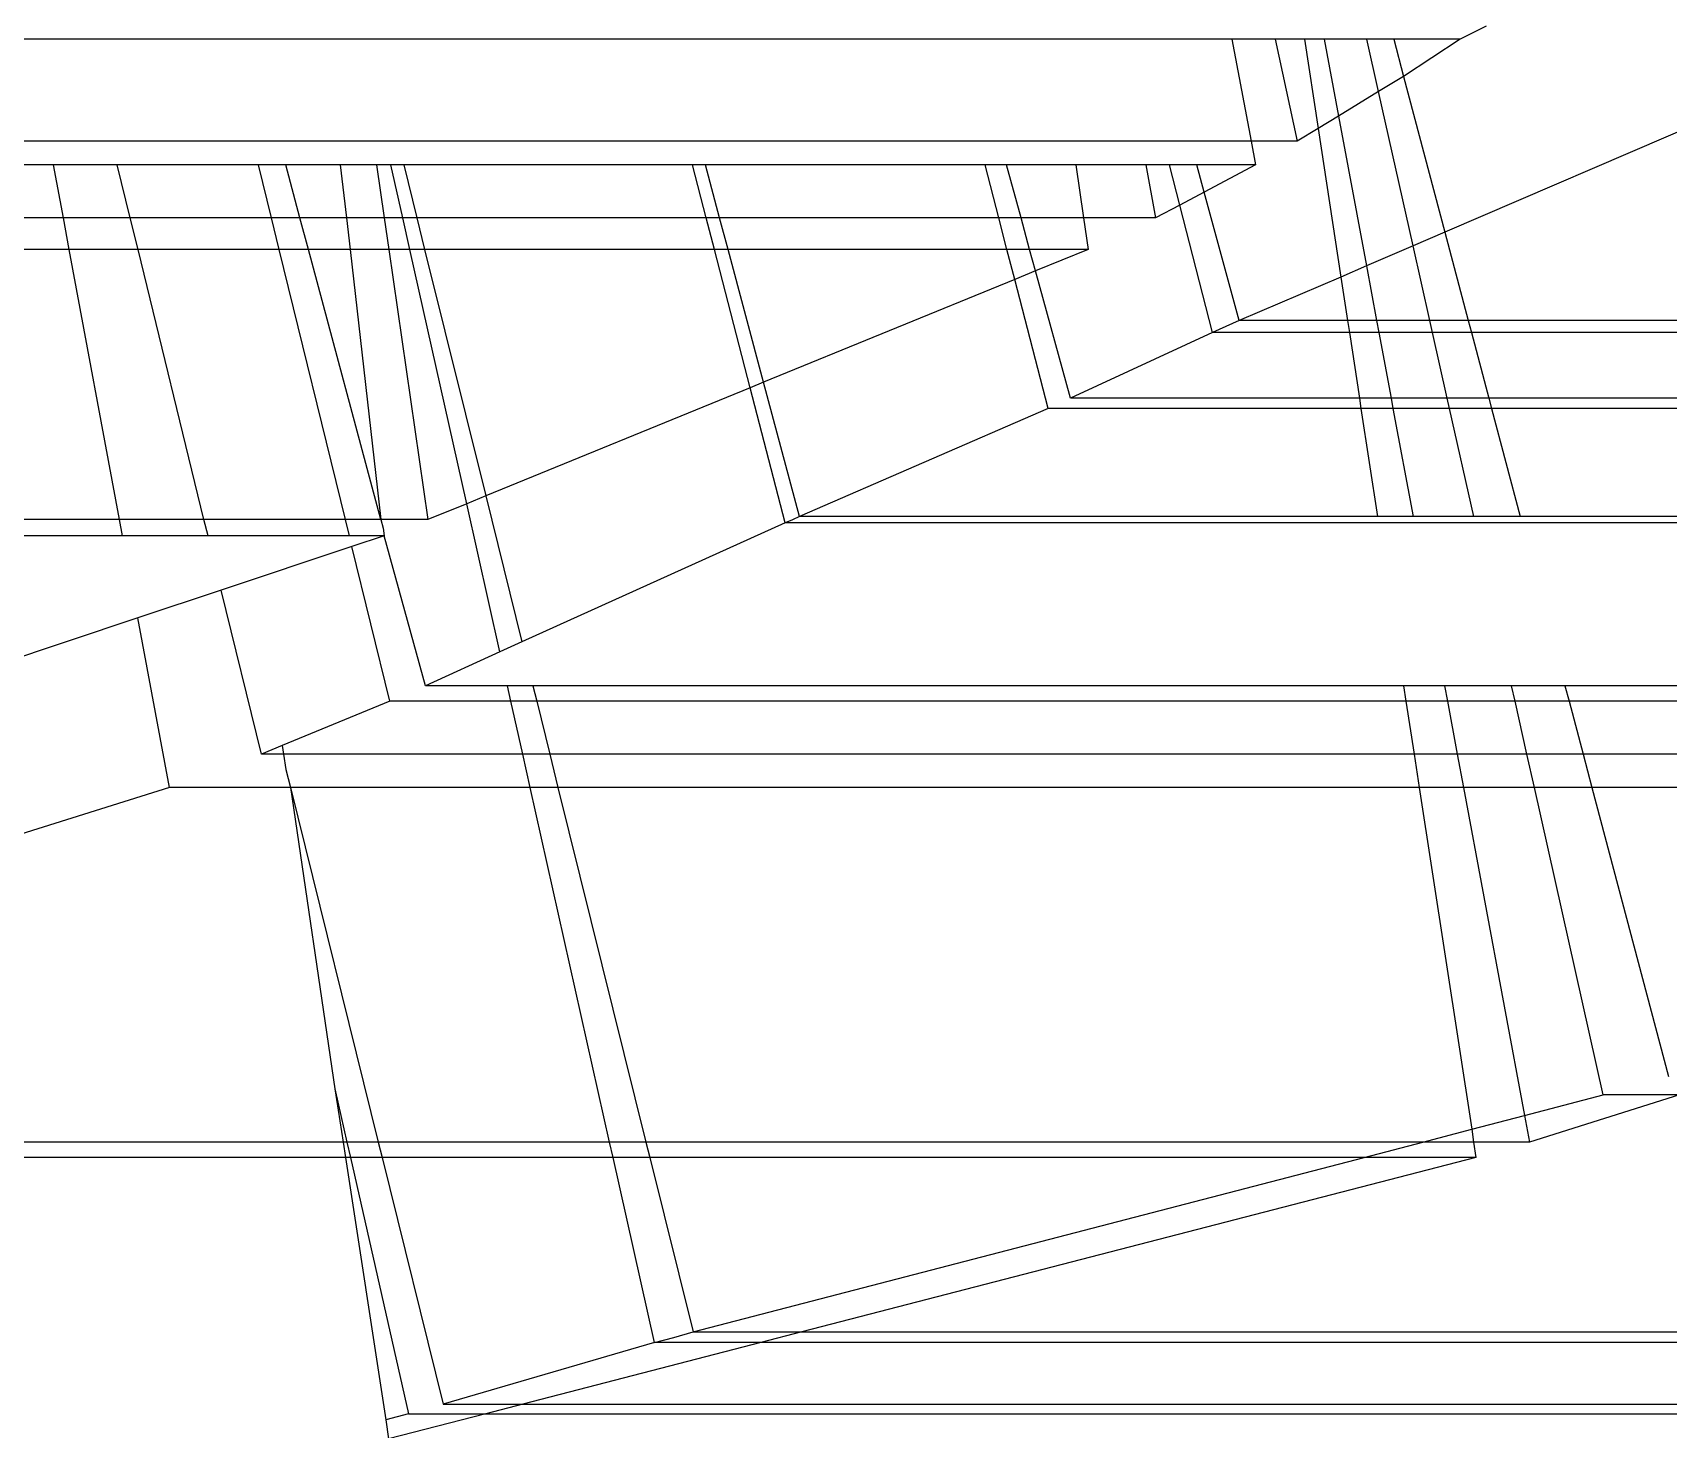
# Model space of a CAD drawing. Extents: x -24961 to 905641, y -154323 to 635957.
# Drawn here: x 438018.54 to 438033.96, y -143400.7 to -143387.53 of the extents above; entities that cross this region are included whole.
import ezdxf

# ---------------------------------------------------------------- set-up
doc = ezdxf.new("R2010")
doc.units = 0
doc.header["$LTSCALE"] = 1000
doc.header["$MEASUREMENT"] = 0

msp = doc.modelspace()

# ---------------------------------------------------------------- linework, layer by layer
for p, q in [((438032.244, -143387.467), (438032, -143387.592)), ((438029.848, -143387.592), (438006.189, -143387.592)), ((438029.848, -143387.592), (438030.028, -143388.552)), ((438030.256, -143387.592), (438029.848, -143387.592)), ((438030.256, -143387.592), (438030.462, -143388.552)), ((438030.531, -143387.592), (438030.256, -143387.592)), ((438030.531, -143387.592), (438030.66, -143388.432)), ((438030.718, -143387.592), (438030.531, -143387.592)), ((438030.718, -143387.592), (438030.852, -143388.315)), ((438031.12, -143387.592), (438030.718, -143387.592)), ((438031.23, -143388.085), (438031.12, -143387.592)), ((438031.374, -143387.592), (438031.12, -143387.592)), ((438031.374, -143387.592), (438031.466, -143387.941)), ((438032, -143387.592), (438031.374, -143387.592)), ((438032, -143387.592), (438031.466, -143387.941)), ((438031.466, -143387.941), (438031.23, -143388.085)), ((438031.466, -143387.941), (438031.855, -143389.411)), ((438031.23, -143388.085), (438030.852, -143388.315)), ((438031.556, -143389.54), (438031.23, -143388.085)), ((438035.009, -143388.052), (438031.855, -143389.411)), ((438030.66, -143388.432), (438030.462, -143388.552)), ((438030.852, -143388.315), (438030.66, -143388.432)), ((438030.66, -143388.432), (438030.875, -143389.833)), ((438030.852, -143388.315), (438031.116, -143389.729)), ((438030.028, -143388.552), (438004.612, -143388.552)), ((438030.028, -143388.552), (438030.07, -143388.776)), ((438030.462, -143388.552), (438030.028, -143388.552)), ((438018.74, -143388.776), (438017.5, -143388.776)), ((438018.833, -143389.275), (438018.74, -143388.776)), ((438019.341, -143388.776), (438018.74, -143388.776)), ((438019.463, -143389.275), (438019.341, -143388.776)), ((438020.673, -143388.776), (438019.341, -143388.776)), ((438020.795, -143389.275), (438020.673, -143388.776)), ((438020.928, -143388.776), (438020.673, -143388.776)), ((438021.062, -143389.275), (438020.928, -143388.776)), ((438021.442, -143388.776), (438020.928, -143388.776)), ((438021.442, -143388.776), (438021.501, -143389.275)), ((438021.784, -143388.776), (438021.442, -143388.776)), ((438021.784, -143388.776), (438021.857, -143389.275)), ((438021.92, -143388.776), (438021.784, -143388.776)), ((438022.031, -143389.275), (438021.92, -143388.776)), ((438022.041, -143388.776), (438021.92, -143388.776)), ((438022.041, -143388.776), (438022.164, -143389.275)), ((438024.763, -143388.776), (438022.041, -143388.776)), ((438024.892, -143389.275), (438024.763, -143388.776)), ((438024.884, -143388.776), (438024.763, -143388.776)), ((438025.018, -143389.275), (438024.884, -143388.776)), ((438027.521, -143388.776), (438024.884, -143388.776)), ((438027.65, -143389.275), (438027.521, -143388.776)), ((438027.723, -143388.776), (438027.521, -143388.776)), ((438027.86, -143389.275), (438027.723, -143388.776)), ((438028.377, -143388.776), (438027.723, -143388.776)), ((438028.377, -143388.776), (438028.449, -143389.275)), ((438029.035, -143388.776), (438028.377, -143388.776)), ((438029.035, -143388.776), (438029.128, -143389.275)), ((438029.26, -143388.776), (438029.035, -143388.776)), ((438029.357, -143389.154), (438029.26, -143388.776)), ((438029.517, -143388.776), (438029.26, -143388.776)), ((438029.587, -143389.032), (438029.517, -143388.776)), ((438030.07, -143388.776), (438029.517, -143388.776)), ((438030.07, -143388.776), (438029.587, -143389.032)), ((438029.587, -143389.032), (438029.357, -143389.154)), ((438029.917, -143390.242), (438029.587, -143389.032)), ((438029.357, -143389.154), (438029.128, -143389.275)), ((438029.664, -143390.355), (438029.357, -143389.154)), ((438018.833, -143389.275), (438017.582, -143389.275)), ((438018.888, -143389.574), (438018.833, -143389.275)), ((438019.463, -143389.275), (438018.833, -143389.275)), ((438019.536, -143389.574), (438019.463, -143389.275)), ((438020.795, -143389.275), (438019.463, -143389.275)), ((438020.868, -143389.574), (438020.795, -143389.275)), ((438021.062, -143389.275), (438020.795, -143389.275)), ((438021.142, -143389.574), (438021.062, -143389.275)), ((438021.501, -143389.275), (438021.062, -143389.275)), ((438021.501, -143389.275), (438021.536, -143389.574)), ((438021.857, -143389.275), (438021.501, -143389.275)), ((438021.857, -143389.275), (438021.9, -143389.574)), ((438022.031, -143389.275), (438021.857, -143389.275)), ((438022.098, -143389.574), (438022.031, -143389.275)), ((438022.164, -143389.275), (438022.031, -143389.275)), ((438022.164, -143389.275), (438022.238, -143389.574)), ((438024.892, -143389.275), (438022.164, -143389.275)), ((438024.969, -143389.574), (438024.892, -143389.275)), ((438025.018, -143389.275), (438024.892, -143389.275)), ((438025.098, -143389.574), (438025.018, -143389.275)), ((438027.65, -143389.275), (438025.018, -143389.275)), ((438027.727, -143389.574), (438027.65, -143389.275)), ((438027.86, -143389.275), (438027.65, -143389.275)), ((438027.941, -143389.574), (438027.86, -143389.275)), ((438028.449, -143389.275), (438027.86, -143389.275)), ((438028.449, -143389.275), (438028.492, -143389.574)), ((438029.128, -143389.275), (438028.449, -143389.275)), ((438031.855, -143389.411), (438031.556, -143389.54)), ((438031.855, -143389.411), (438032.075, -143390.242)), ((438018.888, -143389.574), (438017.631, -143389.574)), ((438019.362, -143392.12), (438018.888, -143389.574)), ((438019.536, -143389.574), (438018.888, -143389.574)), ((438020.158, -143392.12), (438019.536, -143389.574)), ((438020.868, -143389.574), (438019.536, -143389.574)), ((438021.491, -143392.12), (438020.868, -143389.574)), ((438021.142, -143389.574), (438020.868, -143389.574)), ((438021.825, -143392.12), (438021.142, -143389.574)), ((438021.536, -143389.574), (438021.142, -143389.574)), ((438021.536, -143389.574), (438021.825, -143392.12)), ((438021.9, -143389.574), (438021.536, -143389.574)), ((438021.9, -143389.574), (438022.268, -143392.12)), ((438022.098, -143389.574), (438021.9, -143389.574)), ((438022.635, -143391.97), (438022.098, -143389.574)), ((438022.238, -143389.574), (438022.098, -143389.574)), ((438022.238, -143389.574), (438022.814, -143391.897)), ((438024.969, -143389.574), (438022.238, -143389.574)), ((438025.306, -143390.877), (438024.969, -143389.574)), ((438025.098, -143389.574), (438024.969, -143389.574)), ((438025.433, -143390.825), (438025.098, -143389.574)), ((438027.727, -143389.574), (438025.098, -143389.574)), ((438027.8, -143389.857), (438027.727, -143389.574)), ((438027.941, -143389.574), (438027.727, -143389.574)), ((438027.997, -143389.776), (438027.941, -143389.574)), ((438028.492, -143389.574), (438027.941, -143389.574)), ((438028.492, -143389.574), (438027.997, -143389.776)), ((438031.556, -143389.54), (438031.116, -143389.729)), ((438031.713, -143390.242), (438031.556, -143389.54)), ((438027.997, -143389.776), (438027.8, -143389.857)), ((438028.325, -143390.976), (438027.997, -143389.776)), ((438030.875, -143389.833), (438029.917, -143390.242)), ((438031.116, -143389.729), (438030.875, -143389.833)), ((438030.875, -143389.833), (438030.937, -143390.242)), ((438031.116, -143389.729), (438031.211, -143390.242)), ((438027.8, -143389.857), (438025.433, -143390.825)), ((438028.114, -143391.071), (438027.8, -143389.857)), ((438029.791, -143390.3), (438029.664, -143390.355)), ((438029.917, -143390.242), (438029.791, -143390.3)), ((438030.937, -143390.242), (438029.917, -143390.242)), ((438031.211, -143390.242), (438030.937, -143390.242)), ((438030.937, -143390.242), (438030.955, -143390.355)), ((438031.713, -143390.242), (438031.211, -143390.242)), ((438031.211, -143390.242), (438031.232, -143390.355)), ((438031.739, -143390.355), (438031.713, -143390.242)), ((438032.075, -143390.242), (438031.713, -143390.242)), ((438032.075, -143390.242), (438032.105, -143390.355)), ((438035.508, -143390.242), (438032.075, -143390.242)), ((438029.664, -143390.355), (438028.325, -143390.976)), ((438030.955, -143390.355), (438029.664, -143390.355)), ((438031.232, -143390.355), (438030.955, -143390.355)), ((438030.955, -143390.355), (438031.05, -143390.976)), ((438031.739, -143390.355), (438031.232, -143390.355)), ((438031.232, -143390.355), (438031.348, -143390.976)), ((438031.878, -143390.976), (438031.739, -143390.355)), ((438032.105, -143390.355), (438031.739, -143390.355)), ((438032.105, -143390.355), (438032.27, -143390.976)), ((438035.534, -143390.355), (438032.105, -143390.355)), ((438025.306, -143390.877), (438022.814, -143391.897)), ((438025.433, -143390.825), (438025.306, -143390.877)), ((438025.635, -143392.151), (438025.306, -143390.877)), ((438025.773, -143392.09), (438025.433, -143390.825)), ((438028.114, -143391.071), (438025.773, -143392.09)), ((438031.064, -143391.071), (438028.114, -143391.071)), ((438031.05, -143390.976), (438028.325, -143390.976)), ((438031.348, -143390.976), (438031.05, -143390.976)), ((438031.05, -143390.976), (438031.064, -143391.071)), ((438031.365, -143391.071), (438031.064, -143391.071)), ((438031.064, -143391.071), (438031.221, -143392.09)), ((438031.878, -143390.976), (438031.348, -143390.976)), ((438031.348, -143390.976), (438031.365, -143391.071)), ((438031.899, -143391.071), (438031.365, -143391.071)), ((438031.365, -143391.071), (438031.555, -143392.09)), ((438031.899, -143391.071), (438031.878, -143390.976)), ((438032.27, -143390.976), (438031.878, -143390.976)), ((438032.127, -143392.09), (438031.899, -143391.071)), ((438032.295, -143391.071), (438031.899, -143391.071)), ((438032.27, -143390.976), (438032.295, -143391.071)), ((438035.675, -143390.976), (438032.27, -143390.976)), ((438032.295, -143391.071), (438032.565, -143392.09)), ((438035.696, -143391.071), (438032.295, -143391.071)), ((438022.635, -143391.97), (438022.268, -143392.12)), ((438022.814, -143391.897), (438022.635, -143391.97)), ((438022.948, -143393.368), (438022.635, -143391.97)), ((438022.814, -143391.897), (438023.155, -143393.274)), ((438019.362, -143392.12), (438018.049, -143392.12)), ((438019.391, -143392.273), (438019.362, -143392.12)), ((438020.158, -143392.12), (438019.362, -143392.12)), ((438020.196, -143392.273), (438020.158, -143392.12)), ((438021.491, -143392.12), (438020.158, -143392.12)), ((438021.529, -143392.273), (438021.491, -143392.12)), ((438021.825, -143392.12), (438021.491, -143392.12)), ((438021.825, -143392.12), (438021.846, -143392.2)), ((438022.268, -143392.12), (438021.825, -143392.12)), ((438025.635, -143392.151), (438023.155, -143393.274)), ((438025.704, -143392.121), (438025.635, -143392.151)), ((438049.106, -143392.151), (438025.635, -143392.151)), ((438025.773, -143392.09), (438025.704, -143392.121)), ((438031.221, -143392.09), (438025.773, -143392.09)), ((438031.555, -143392.09), (438031.221, -143392.09)), ((438032.127, -143392.09), (438031.555, -143392.09)), ((438032.565, -143392.09), (438032.127, -143392.09)), ((438035.928, -143392.09), (438032.565, -143392.09)), ((438019.391, -143392.273), (438018.075, -143392.273)), ((438020.196, -143392.273), (438019.391, -143392.273)), ((438021.529, -143392.273), (438020.196, -143392.273)), ((438021.855, -143392.273), (438021.529, -143392.273)), ((438021.855, -143392.273), (438021.553, -143392.374)), ((438021.846, -143392.2), (438021.855, -143392.273)), ((438022.245, -143393.686), (438021.855, -143392.273)), ((438021.553, -143392.374), (438020.321, -143392.785)), ((438021.909, -143393.831), (438021.553, -143392.374)), ((438020.321, -143392.785), (438019.535, -143393.047)), ((438020.699, -143394.331), (438020.321, -143392.785)), ((438019.535, -143393.047), (438017.913, -143393.588)), ((438019.832, -143394.645), (438019.535, -143393.047)), ((438022.948, -143393.368), (438022.245, -143393.686)), ((438023.155, -143393.274), (438022.948, -143393.368)), ((438023.019, -143393.686), (438022.245, -143393.686)), ((438023.051, -143393.831), (438023.019, -143393.686)), ((438023.258, -143393.686), (438023.019, -143393.686)), ((438031.466, -143393.686), (438023.258, -143393.686)), ((438023.258, -143393.686), (438023.294, -143393.831)), ((438031.852, -143393.686), (438031.466, -143393.686)), ((438031.466, -143393.686), (438031.488, -143393.831)), ((438031.852, -143393.686), (438031.879, -143393.831)), ((438032.484, -143393.686), (438031.852, -143393.686)), ((438032.517, -143393.831), (438032.484, -143393.686)), ((438032.987, -143393.686), (438032.484, -143393.686)), ((438032.987, -143393.686), (438033.026, -143393.831)), ((438036.292, -143393.686), (438032.987, -143393.686)), ((438021.909, -143393.831), (438020.895, -143394.25)), ((438023.051, -143393.831), (438021.909, -143393.831)), ((438023.294, -143393.831), (438023.051, -143393.831)), ((438023.163, -143394.331), (438023.051, -143393.831)), ((438031.488, -143393.831), (438023.294, -143393.831)), ((438023.294, -143393.831), (438023.417, -143394.331)), ((438031.879, -143393.831), (438031.488, -143393.831)), ((438031.488, -143393.831), (438031.565, -143394.331)), ((438031.879, -143393.831), (438031.972, -143394.331)), ((438032.517, -143393.831), (438031.879, -143393.831)), ((438032.629, -143394.331), (438032.517, -143393.831)), ((438033.026, -143393.831), (438032.517, -143393.831)), ((438033.026, -143393.831), (438033.158, -143394.331)), ((438036.325, -143393.831), (438033.026, -143393.831)), ((438020.895, -143394.25), (438020.699, -143394.331)), ((438020.895, -143394.25), (438020.908, -143394.331)), ((438020.908, -143394.331), (438020.699, -143394.331)), ((438023.163, -143394.331), (438020.908, -143394.331)), ((438020.908, -143394.331), (438020.93, -143394.475)), ((438023.417, -143394.331), (438023.163, -143394.331)), ((438023.234, -143394.645), (438023.163, -143394.331)), ((438023.417, -143394.331), (438023.495, -143394.645)), ((438031.565, -143394.331), (438023.417, -143394.331)), ((438031.565, -143394.331), (438031.613, -143394.645)), ((438031.972, -143394.331), (438031.565, -143394.331)), ((438031.972, -143394.331), (438032.03, -143394.645)), ((438032.629, -143394.331), (438031.972, -143394.331)), ((438032.699, -143394.645), (438032.629, -143394.331)), ((438033.158, -143394.331), (438032.629, -143394.331)), ((438033.158, -143394.331), (438033.241, -143394.645)), ((438036.438, -143394.331), (438033.158, -143394.331)), ((438020.93, -143394.475), (438020.972, -143394.645)), ((438019.832, -143394.645), (438009.181, -143397.989)), ((438020.972, -143394.645), (438019.832, -143394.645)), ((438023.234, -143394.645), (438020.972, -143394.645)), ((438020.972, -143394.645), (438021.801, -143397.989)), ((438020.972, -143394.645), (438021.392, -143397.486)), ((438023.495, -143394.645), (438023.234, -143394.645)), ((438023.982, -143397.989), (438023.234, -143394.645)), ((438023.495, -143394.645), (438024.324, -143397.989)), ((438031.613, -143394.645), (438023.495, -143394.645)), ((438031.613, -143394.645), (438032.108, -143397.868)), ((438032.03, -143394.645), (438031.613, -143394.645)), ((438032.03, -143394.645), (438032.606, -143397.738)), ((438032.699, -143394.645), (438032.03, -143394.645)), ((438033.348, -143397.544), (438032.699, -143394.645)), ((438033.241, -143394.645), (438032.699, -143394.645)), ((438033.241, -143394.645), (438033.963, -143397.37)), ((438036.51, -143394.645), (438033.241, -143394.645)), ((438021.392, -143397.486), (438021.506, -143397.989)), ((438021.392, -143397.486), (438021.469, -143397.989)), ((438032.606, -143397.738), (438033.348, -143397.544)), ((438034.068, -143397.544), (438032.653, -143397.989)), ((438034.068, -143397.544), (438033.348, -143397.544)), ((438032.108, -143397.868), (438032.606, -143397.738)), ((438032.606, -143397.738), (438032.653, -143397.989)), ((438021.469, -143397.989), (438009.181, -143397.989)), ((438021.506, -143397.989), (438021.469, -143397.989)), ((438021.469, -143397.989), (438021.491, -143398.133)), ((438021.506, -143397.989), (438021.538, -143398.133)), ((438021.801, -143397.989), (438021.506, -143397.989)), ((438021.801, -143397.989), (438021.836, -143398.133)), ((438023.982, -143397.989), (438021.801, -143397.989)), ((438024.014, -143398.133), (438023.982, -143397.989)), ((438024.324, -143397.989), (438023.982, -143397.989)), ((438024.324, -143397.989), (438024.36, -143398.133)), ((438031.646, -143397.989), (438024.324, -143397.989)), ((438031.093, -143398.133), (438031.646, -143397.989)), ((438031.646, -143397.989), (438032.108, -143397.868)), ((438032.126, -143397.989), (438031.646, -143397.989)), ((438032.108, -143397.868), (438032.126, -143397.989)), ((438032.126, -143397.989), (438032.148, -143398.133)), ((438032.653, -143397.989), (438032.126, -143397.989)), ((438021.491, -143398.133), (438008.677, -143398.133)), ((438021.538, -143398.133), (438021.491, -143398.133)), ((438021.491, -143398.133), (438021.871, -143400.606)), ((438021.538, -143398.133), (438022.085, -143400.55)), ((438021.836, -143398.133), (438021.538, -143398.133)), ((438021.836, -143398.133), (438022.413, -143400.459)), ((438024.014, -143398.133), (438021.836, -143398.133)), ((438024.405, -143399.879), (438024.014, -143398.133)), ((438024.36, -143398.133), (438024.014, -143398.133)), ((438024.36, -143398.133), (438024.768, -143399.779)), ((438031.093, -143398.133), (438024.36, -143398.133)), ((438024.768, -143399.779), (438031.093, -143398.133)), ((438032.148, -143398.133), (438025.792, -143399.779)), ((438032.148, -143398.133), (438031.093, -143398.133)), ((438024.405, -143399.879), (438024.587, -143399.831)), ((438024.587, -143399.831), (438024.768, -143399.779)), ((438024.768, -143399.779), (438025.792, -143399.779)), ((438025.792, -143399.779), (438025.407, -143399.879)), ((438025.792, -143399.779), (438045.282, -143399.779)), ((438024.405, -143399.879), (438022.413, -143400.459)), ((438025.407, -143399.879), (438023.164, -143400.459)), ((438025.407, -143399.879), (438024.405, -143399.879)), ((438037.801, -143399.879), (438025.407, -143399.879)), ((438022.413, -143400.459), (438023.164, -143400.459)), ((438023.164, -143400.459), (438022.814, -143400.55)), ((438023.164, -143400.459), (438037.894, -143400.459)), ((438022.085, -143400.55), (438021.871, -143400.606)), ((438021.871, -143400.606), (438021.898, -143400.787)), ((438022.814, -143400.55), (438021.898, -143400.787)), ((438022.085, -143400.55), (438022.814, -143400.55)), ((438022.814, -143400.55), (438037.909, -143400.55))]:
    msp.add_line(p, q)

doc.saveas('drawing.dxf')
